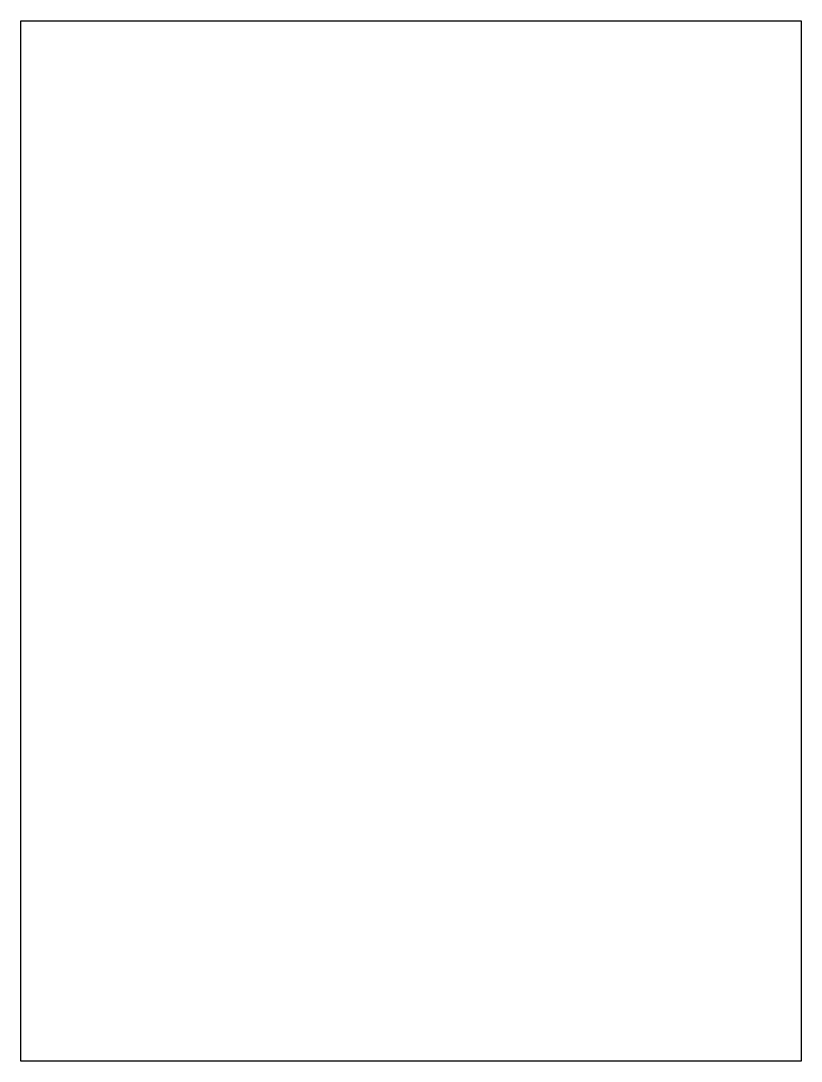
# Model space of a CAD drawing. Extents: x 0 to 300, y 0 to 400.
import ezdxf

# ---------------------------------------------------------------- set-up
doc = ezdxf.new("R2010")
doc.units = 0
doc.layers.add('Layer_1', color=7, linetype='CONTINUOUS')

msp = doc.modelspace()

# ---------------------------------------------------------------- linework, layer by layer
at = {"layer": 'Layer_1', "color": 7}
msp.add_lwpolyline([(0, 400.000009), (299.999993, 400.000009), (299.999993, -0.000009), (0, -0.000009), (0, 400.000009)], close=True, dxfattribs=at)

doc.saveas('drawing.dxf')
